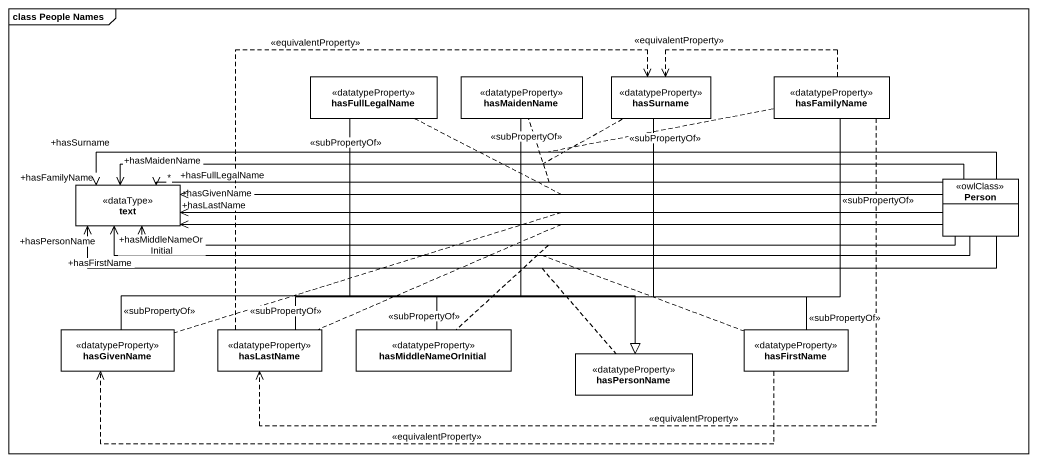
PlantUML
@startuml
mainframe class People Names
hide circle
hide empty members
class hasFullLegalName <<datatypeProperty>>
class hasMaidenName <<datatypeProperty>>
class hasSurname <<datatypeProperty>>
class hasFamilyName <<datatypeProperty>>
class text <<dataType>>
class "Person" as Person_ <<owlClass>>
class hasGivenName <<datatypeProperty>>
class hasLastName <<datatypeProperty>>
class hasMiddleNameOrInitial <<datatypeProperty>>
class hasFirstName <<datatypeProperty>>
class hasPersonName <<datatypeProperty>>
hasFullLegalName --|> hasPersonName : <<subPropertyOf>>
hasMaidenName --|> hasPersonName : <<subPropertyOf>>
hasSurname --|> hasPersonName : <<subPropertyOf>>
hasFamilyName .left.> hasSurname : <<equivalentProperty>>
hasFamilyName .left.> hasLastName : <<equivalentProperty>>
hasFamilyName --|> hasPersonName : <<subPropertyOf>>
Person_ -left-> "+hasLastName" text
(Person_, text) .. hasLastName
Person_ -left-> "+hasFullLegalName" text
(Person_, text) .. hasFullLegalName
Person_ -left-> "+hasMaidenName\n*" text
(Person_, text) .. hasMaidenName
Person_ -left-> "+hasMiddleNameOrInitial" text
(Person_, text) .. hasMiddleNameOrInitial
Person_ -left-> "+hasGivenName" text
(Person_, text) .. hasGivenName
Person_ -left-> "+hasSurname" text
(Person_, text) .. hasSurname
Person_ -left-> "+hasFirstName" text
(Person_, text) .. hasFirstName
Person_ -left-> "+hasPersonName" text
(Person_, text) .. hasPersonName
Person_ -left-> "+hasFamilyName" text
(Person_, text) .. hasFamilyName
hasGivenName -right-|> hasPersonName : <<subPropertyOf>>
hasLastName .up.> hasSurname : <<equivalentProperty>>
hasLastName -right-|> hasPersonName : <<subPropertyOf>>
hasMiddleNameOrInitial -right-|> hasPersonName : <<subPropertyOf>>
hasFirstName .left.> hasGivenName : <<equivalentProperty>>
hasFirstName -left-|> hasPersonName : <<subPropertyOf>>
@enduml
